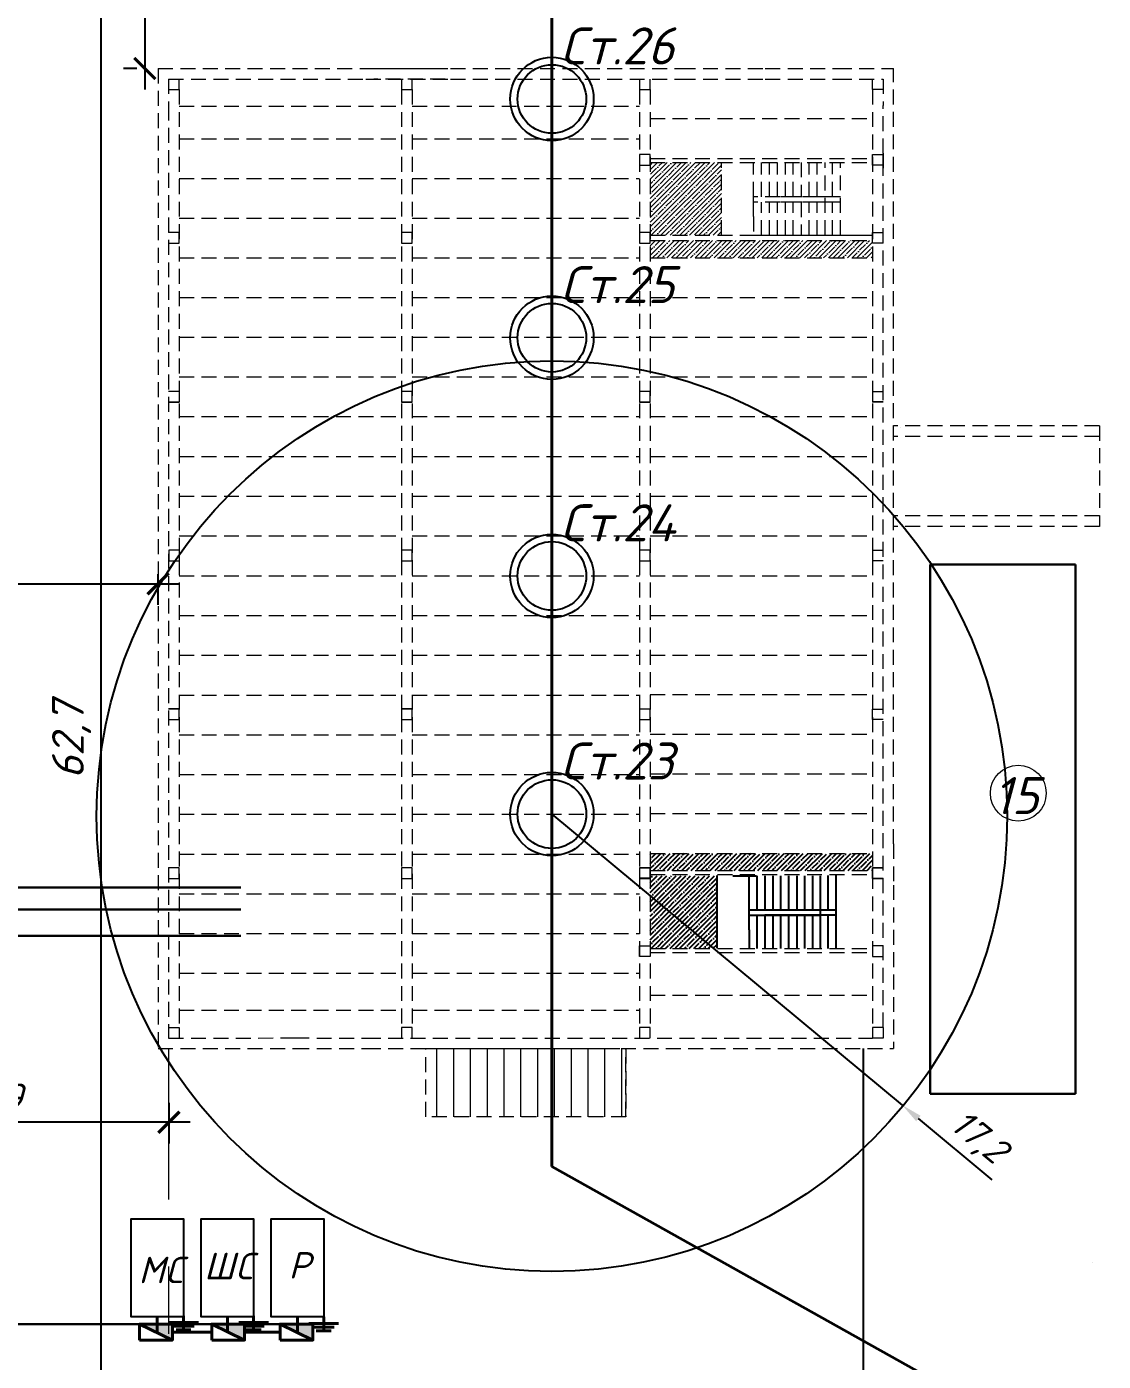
# Model space of a CAD drawing. Header units: millimetres. Extents: x -345369 to 252202, y 74562 to 424723.
# Drawn here: x -170101 to -159929, y 311660 to 324266 of the extents above; entities that cross this region are included whole.
import ezdxf

# ---------------------------------------------------------------- set-up
doc = ezdxf.new("R2010")
doc.units = ezdxf.units.MM
for name, pattern in [('_U_0428_U_0442_U_0440_U_01', [211.666721, 141.111135, -70.555586]), ('CENTER', [50.8, 31.75, -6.35, 6.35, -6.35]), ('DASHDOT', [1, 0.5, -0.25, 0, -0.25]), ('штриховая', [19.05, 12.7, -6.35])]:
    doc.linetypes.add(name, pattern=pattern)
doc.layers.add('DRAWING', color=7, linetype='Continuous')
for name, color, linetype, lineweight in [('S Asys', 1, 'DASHDOT', 13), ('Вода', 160, 'Continuous', 25), ('Канализация', 2, 'Continuous', 25), ('Основной [&]', 7, 'Continuous', 18), ('Электр', 1, 'Continuous', 25)]:
    doc.layers.add(name, color=color, linetype=linetype, lineweight=lineweight)
doc.styles.get("Standard").update_dxf_attribs({"font": 'isocpeur.TTF', "oblique": 15})
doc.styles.add('standart-наклонный', font='isocpeui.ttf', dxfattribs={"height": 3})
doc.styles.add('вано размеры', font='isocpeui.ttf', dxfattribs={"height": 250})
doc.dimstyles.new('ARCH1', dxfattribs={"dimtxt": 300, "dimasz": 200, "dimexe": 0, "dimexo": 0, "dimgap": 100, "dimtad": 1, "dimdec": 0, "dimlfac": 2, "dimzin": 13, "dimdsep": 46, "dimtxsty": 'Standard', "dimblk": 'ARCHTICK', "dimcen": 250, "dimdle": 1, "dimse1": 1, "dimclrt": 256, "dimadec": 0, "dimazin": 0, "dimtfac": 1, "dimtdec": 0, "dimtmove": 1, "dimatfit": 3, "dimldrblk": 'ARCHTICK', "dimfxl": 1, "dimtfill": 1, "dimtzin": 13, "dimarcsym": 0})
doc.dimstyles.new('ss400', dxfattribs={"dimtxt": 250, "dimasz": 200, "dimexe": 200, "dimexo": 200, "dimgap": 62.5, "dimtad": 1, "dimdec": 0, "dimlfac": 4, "dimrnd": 10, "dimdsep": 46, "dimtxsty": 'Standard', "dimblk": 'ARCHTICK', "dimcen": 250, "dimdle": 200, "dimadec": 0, "dimazin": 0, "dimtfac": 1, "dimtdec": 0, "dimtmove": 1, "dimatfit": 3, "dimfxl": 1, "dimarcsym": 0})
pattern_1 = [(45, (-1437169.02, 330539.415), (-44.9012806, 44.9012806), []), (45, (-1437124.12, 330539.415), (-44.9012806, 44.9012806), [79.375, -15.875, 0, -15.875])]
pattern_2 = [(45, (-275991.16, 217283.7), (-224.5064, 224.5064), [])]

# ---------------------------------------------------------------- blocks, each defined once
blk = doc.blocks.new('_ArchTick')
at = {"color": 0, "linetype": 'ByBlock', "const_width": 0.15}
blk.add_lwpolyline([(-0.5, -0.5), (0.5, 0.5)], dxfattribs=at)
blk = doc.blocks.new('*D476')
at = {"color": 0, "lineweight": -2, "transparency": 16777216}
for p, q in [((-169930, 325154), (-169396, 325154)), ((-169396, 309900), (-169396, 325155))]:
    blk.add_line(p, q, dxfattribs=at)
at = {"layer": 'Defpoints', "color": 0, "transparency": 16777216}
for p in [(-169930, 325154), (-169396, 325154), (-169932, 309901)]:
    blk.add_point(p, dxfattribs=at)
at = {"color": 0, "lineweight": -2, "transparency": 16777216, "xscale": 200, "yscale": 200, "zscale": 200}
for p, rotation in [((-169396, 325154), 90), ((-169396, 309901), 270)]:
    blk.add_blockref('_ArchTick', p, dxfattribs=dict(at, rotation=rotation))
at = {"lineweight": 9, "transparency": 16777216, "insert": (-169676, 317528), "char_height": 300, "attachment_point": 5, "rotation": 90, "bg_fill": 3, "box_fill_scale": 1.1, "bg_fill_color": 256, "bg_fill_true_color": 13158600, "bg_fill_transparency": 0}
blk.add_mtext('62,7', dxfattribs=at)
blk = doc.blocks.new('*D486')
at = {"layer": 'Defpoints', "color": 0, "transparency": 16777216}
for p in [(-172220, 314303), (-168757, 314303), (-172220, 313918)]:
    blk.add_point(p, dxfattribs=at)
at = {"layer": 'Основной [&]', "color": 0, "lineweight": -2, "transparency": 16777216}
for p, q in [((-172220, 314103), (-172220, 313718)), ((-168757, 314103), (-168757, 313718)), ((-168557, 313918), (-172420, 313918))]:
    blk.add_line(p, q, dxfattribs=at)
at = {"layer": 'Основной [&]', "color": 0, "lineweight": -2, "transparency": 16777216, "xscale": 200, "yscale": 200, "zscale": 200, "rotation": 180}
blk.add_blockref('_ArchTick', (-172220, 313918), dxfattribs=at)
at = {"layer": 'Основной [&]', "color": 0, "lineweight": -2, "transparency": 16777216, "xscale": 200, "yscale": 200, "zscale": 200}
blk.add_blockref('_ArchTick', (-168757, 313918), dxfattribs=at)
at = {"layer": 'Основной [&]', "color": 0, "lineweight": 9, "transparency": 16777216, "insert": (-170422, 314130), "char_height": 250, "attachment_point": 5}
blk.add_mtext('13,9', dxfattribs=at)
blk = doc.blocks.new('*D552')
at = {"color": 0, "lineweight": -2, "transparency": 16777216}
for p, q in [((-165138, 316829), (-161829, 314081)), ((-160980, 313376), (-161675, 313953))]:
    blk.add_line(p, q, dxfattribs=at)
at = {"color": 0, "transparency": 16777216}
blk.add_solid([(-161654, 313979), (-161697, 313928), (-161829, 314081)], dxfattribs=at)
at = {"layer": 'Defpoints', "color": 0, "transparency": 16777216}
for p in [(-165138, 316829, -17), (-161829, 314081, -17)]:
    blk.add_point(p, dxfattribs=at)
at = {"color": 0, "lineweight": 9, "transparency": 16777216, "insert": (-161115, 313764), "char_height": 250, "attachment_point": 5, "rotation": 320.2977}
blk.add_mtext('17,2', dxfattribs=at)
blk = doc.blocks.new('*D710')
at = {"color": 0, "lineweight": -2, "transparency": 16777216}
for p, q in [((-168985, 325825), (-168985, 323672)), ((-169240, 325625), (-168785, 325625)), ((-169060, 323872), (-169185, 323872))]:
    blk.add_line(p, q, dxfattribs=at)
at = {"layer": 'Defpoints', "color": 0, "transparency": 16777216}
for p in [(-169440, 325625), (-168985, 323872), (-168860, 323872)]:
    blk.add_point(p, dxfattribs=at)
at = {"color": 0, "lineweight": -2, "transparency": 16777216, "xscale": 200, "yscale": 200, "zscale": 200}
for p, rotation in [((-168985, 325625), 90), ((-168985, 323872), 270)]:
    blk.add_blockref('_ArchTick', p, dxfattribs=dict(at, rotation=rotation))
at = {"color": 0, "lineweight": 9, "transparency": 16777216, "insert": (-169172, 324677), "char_height": 250, "attachment_point": 5, "rotation": 90}
blk.add_mtext('7', dxfattribs=at)
blk = doc.blocks.new('*D772')
at = {"color": 0, "lineweight": -2, "transparency": 16777216}
for p, q in [((-172720, 319094), (-172720, 318804)), ((-168860, 319094), (-168860, 318804)), ((-172920, 319004), (-168660, 319004))]:
    blk.add_line(p, q, dxfattribs=at)
at = {"layer": 'Defpoints', "color": 0, "transparency": 16777216}
for p in [(-172720, 319294), (-168860, 319294), (-168860, 319004)]:
    blk.add_point(p, dxfattribs=at)
at = {"color": 0, "lineweight": -2, "transparency": 16777216, "xscale": 200, "yscale": 200, "zscale": 200, "rotation": 180}
blk.add_blockref('_ArchTick', (-172720, 319004), dxfattribs=at)
at = {"color": 0, "lineweight": -2, "transparency": 16777216, "xscale": 200, "yscale": 200, "zscale": 200}
blk.add_blockref('_ArchTick', (-168860, 319004), dxfattribs=at)
at = {"color": 0, "lineweight": 9, "transparency": 16777216, "insert": (-170947, 319216), "char_height": 250, "attachment_point": 5}
blk.add_mtext('14,5', dxfattribs=at)

msp = doc.modelspace()

# ---------------------------------------------------------------- hatches: boundary and pattern name
at = {"linetype": '_U_0428_U_0442_U_0440_U_01', "lineweight": 20}
h = msp.add_hatch(dxfattribs=at)
h.set_pattern_fill('ANSI35', color=256, scale=10)
h.set_pattern_definition(pattern_1)
h.paths.add_polyline_path([(-164209.529616, 322984.241609), (-164209.529616, 322296.146302), (-163535.924168, 322296.146302), (-163535.924168, 322984.050646)])
h = msp.add_hatch(dxfattribs=at)
h.set_pattern_fill('ANSI35', color=256, scale=10, style=0)
h.set_pattern_definition(pattern_1)
h.paths.add_polyline_path([(-162109.529616, 322082.836944), (-162109.529616, 322221.146302), (-162109.636121, 322221.146302), (-162109.636121, 322246.146302), (-164209.529616, 322246.146302), (-164209.529616, 322082.836944)])
at = {"lineweight": 25}
h = msp.add_hatch(dxfattribs=at)
h.set_pattern_fill('ANSI35', color=256, scale=10, style=0)
h.set_pattern_definition(pattern_1)
h.paths.add_polyline_path([(-164209.529616, 316458.241618), (-164209.529616, 316297.336916), (-162109.636121, 316297.336916), (-162109.636121, 316322.336916), (-162109.634151, 316458.241618)])
h = msp.add_hatch(dxfattribs=at)
h.set_pattern_fill('ANSI35', color=256, scale=10)
h.set_pattern_definition(pattern_1)
h.paths.add_polyline_path([(-163575.771553, 316246.146302), (-164209.529616, 316246.146302), (-164209.529616, 315559.241609), (-163575.771553, 315559.421275)])
at = {"linetype": '_U_0428_U_0442_U_0440_U_01', "lineweight": 20}
h = msp.add_hatch(dxfattribs=at)
h.set_pattern_fill('ANSI31', color=0, scale=50, angle=45)
h.set_pattern_definition([(90, (-1191114.52, 431861.94), (-158.75, 1e-14), [])])
h.paths.add_polyline_path([(-166330.487802, 314613.827158), (-166330.487802, 313969.038211), (-164438.536113, 313969.038211), (-164438.536113, 314613.827158)])
at = {"lineweight": 40}
for points in [[(-168723.803946, 312011.387704), (-168723.803946, 311860.572738), (-169033.237953, 312011.387704)], [(-168042.676596, 312011.387704), (-168042.676596, 311860.572738), (-168352.110604, 312011.387704)], [(-167397.018367, 312011.387704), (-167397.018367, 311860.572738), (-167706.452375, 312011.387704)]]:
    msp.add_hatch(color=1, dxfattribs=at).paths.add_polyline_path(points)

# ---------------------------------------------------------------- linework, layer by layer
for p in [(-165138.679105, 325764.667134), (-156739.686844, 308802.200869, -520.992287)]:
    msp.add_line(p, (-165138.451546, 313500.228526), dxfattribs=at)
at = {"linetype": '_U_0428_U_0442_U_0440_U_01', "lineweight": 20}
for p, q in [((-168859.529616, 323871.741609), (-166897.029616, 323871.741609)), ((-168859.529616, 323871.741609), (-168859.529616, 314613.827158)), ((-166897.029616, 323871.741609), (-166097.029616, 323871.741609)), ((-166822.029616, 323871.741609), (-166147.029616, 323871.741609)), ((-166097.029616, 323871.741609), (-163922.029616, 323871.741609)), ((-163922.029616, 323871.741609), (-163122.029616, 323871.741609)), ((-163122.029616, 323871.741609), (-162447.029616, 323871.741609)), ((-162447.029616, 323871.741609), (-161909.529616, 323871.741609)), ((-161909.529616, 316546.741609), (-161909.529616, 323871.741609)), ((-168759.529616, 323771.741609), (-166897.029616, 323771.741609)), ((-168759.529616, 323771.741609), (-168759.529616, 323521.741609)), ((-168659.529616, 323671.741609), (-168659.529616, 323771.741609)), ((-166897.029616, 323771.741609), (-166097.029616, 323771.741609)), ((-166147.029616, 323771.741609), (-166822.029616, 323771.741609)), ((-166559.529616, 323771.741609), (-166559.529616, 323671.741609)), ((-166459.529616, 323671.741609), (-166459.529616, 323771.741609)), ((-166097.029616, 323771.741609), (-163922.029616, 323771.741609)), ((-164309.529616, 323771.741609), (-164309.529616, 323671.741609)), ((-164209.529616, 323671.741609), (-164209.529616, 323771.741609)), ((-163922.029616, 323771.741609), (-163122.029616, 323771.741609)), ((-163122.029616, 323771.741609), (-162447.029616, 323771.741609)), ((-162447.029616, 323771.741609), (-162009.529616, 323771.741609)), ((-162109.529616, 323671.741609), (-162109.529616, 323771.741609)), ((-162009.529616, 323771.741609), (-162009.529616, 323521.741609)), ((-168759.529616, 323671.741609), (-168659.529616, 323671.741609)), ((-168659.529616, 323671.741609), (-168659.529616, 314813.231851)), ((-166559.529616, 323671.741609), (-166459.529616, 323671.741609)), ((-166559.529616, 323671.741609), (-166559.529616, 314813.231851)), ((-166459.529616, 323671.741609), (-166459.529616, 314813.231851)), ((-164309.529616, 323671.741609), (-164209.529616, 323671.741609)), ((-164309.529616, 323671.741609), (-164309.511957, 314813.231851)), ((-164209.529616, 323671.741609), (-164209.529616, 314813.231851)), ((-162009.529616, 323671.741609), (-162109.529616, 323671.741609)), ((-162109.529616, 323671.741609), (-162109.529616, 314813.231851)), ((-168759.529616, 323521.741609), (-168759.511957, 314713.827158)), ((-168659.529616, 323514.667139), (-166559.636121, 323514.667139)), ((-166459.529616, 323514.667139), (-164309.529303, 323514.667139)), ((-162009.529616, 314813.231851), (-162009.529616, 323521.741609)), ((-164209.529616, 323399.146608), (-162109.529616, 323399.146608)), ((-168659.423111, 323208.241618), (-166559.529616, 323208.241618)), ((-166459.423111, 323208.241618), (-164309.528692, 323208.241618)), ((-164209.529616, 323059.241609), (-164309.529616, 323059.241609)), ((-164309.529616, 323058.646302), (-164309.529616, 322958.646302)), ((-164209.529616, 322959.241609), (-164209.529616, 323059.241609)), ((-164209.529616, 323021.331339), (-162109.636121, 323020.736032)), ((-164209.529616, 322984.241609), (-162109.636121, 322984.241609)), ((-162109.636121, 323059.241609), (-162009.529616, 323059.241609)), ((-162109.636121, 322959.241609), (-162109.636121, 323059.241609)), ((-162009.529616, 323071.741609), (-162009.529616, 322921.741609)), ((-164309.529616, 322959.241609), (-164209.529616, 322959.241609)), ((-164309.529616, 322958.646302), (-164209.529616, 322958.646302)), ((-162009.529616, 322959.241609), (-162109.636121, 322959.241609)), ((-168659.423111, 322833.241618), (-166559.529616, 322833.241618)), ((-166459.423111, 322833.241618), (-164309.527945, 322833.241618)), ((-168659.423111, 322458.241618), (-166559.529616, 322458.241618)), ((-166459.423111, 322458.241618), (-164309.527197, 322458.241618)), ((-168659.423111, 322321.741609), (-168759.529616, 322321.741609)), ((-168759.529616, 322221.741609), (-168659.423111, 322221.741609)), ((-168659.423111, 322221.741609), (-168659.423111, 322321.741609)), ((-166459.529616, 322321.146302), (-166559.529616, 322321.146302)), ((-166559.529616, 322321.146302), (-166559.529616, 322221.146302)), ((-166559.529616, 322221.146302), (-166459.529616, 322221.146302)), ((-166459.529616, 322221.146302), (-166459.529616, 322321.146302)), ((-164209.529616, 322321.741609), (-164309.529616, 322321.741609)), ((-164309.529616, 322321.146302), (-164309.529616, 322221.146302)), ((-164309.529616, 322221.741609), (-164209.529616, 322221.741609)), ((-164209.529616, 322221.741609), (-164209.529616, 322321.741609)), ((-164209.529616, 322296.146302), (-162109.636121, 322296.146302)), ((-164209.529616, 322246.146302), (-162109.636121, 322246.146302)), ((-163234.543884, 322296.741609), (-162109.636121, 322296.741609)), ((-162109.636121, 322321.741609), (-162009.529616, 322321.741609)), ((-162109.636121, 322221.741609), (-162109.636121, 322321.741609)), ((-162009.529616, 322221.741609), (-162109.636121, 322221.741609)), ((-168659.423111, 322083.241618), (-166559.529616, 322083.241618)), ((-166459.423111, 322083.241618), (-164309.52645, 322083.241618)), ((-164209.529616, 322082.836944), (-162109.529616, 322082.836944)), ((-168659.423111, 321708.241618), (-166559.529616, 321708.241618)), ((-166459.423111, 321708.241618), (-164309.525702, 321708.241618)), ((-164209.529616, 321707.836944), (-162109.529616, 321707.836944)), ((-168659.423111, 321333.241618), (-166559.529616, 321333.241618)), ((-166459.423111, 321333.241618), (-164309.524954, 321333.241618)), ((-164209.529616, 321332.836944), (-162109.529616, 321332.836944)), ((-168659.423111, 320957.836944), (-166559.529616, 320957.836944)), ((-166459.423111, 320957.836944), (-164309.524206, 320957.836944)), ((-164209.529616, 320957.836944), (-162109.529616, 320957.836944)), ((-168659.423111, 320821.741609), (-168759.529616, 320821.741609)), ((-168659.423111, 320821.741609), (-168659.423111, 320721.741609)), ((-166459.529616, 320821.741609), (-166559.529616, 320821.741609)), ((-166559.529616, 320821.741609), (-166559.529616, 320721.741609)), ((-166459.529616, 320721.741609), (-166459.529616, 320821.741609)), ((-164209.529616, 320821.741609), (-164309.529616, 320821.741609)), ((-164309.529616, 320821.741609), (-164309.529616, 320721.741609)), ((-164209.529616, 320721.741609), (-164209.529616, 320821.741609)), ((-162109.636121, 320821.741609), (-162009.529616, 320821.741609)), ((-162109.636121, 320821.741609), (-162109.636121, 320721.741609)), ((-168759.529616, 320721.741609), (-168659.423111, 320721.741609)), ((-166559.529616, 320721.741609), (-166459.529616, 320721.741609)), ((-164309.529616, 320721.741609), (-164209.529616, 320721.741609)), ((-162009.529616, 320721.741609), (-162109.636121, 320721.741609)), ((-168659.423111, 320582.836944), (-166559.529616, 320582.836944)), ((-166459.423111, 320582.836944), (-164309.523459, 320582.836944)), ((-164209.529616, 320582.836944), (-162109.529616, 320582.836944)), ((-159965.580255, 320496.741609), (-161909.529616, 320496.741609)), ((-159965.580255, 320496.741609), (-159965.580255, 319546.741609)), ((-159965.580255, 320396.741609), (-161909.529616, 320396.741609)), ((-168659.423111, 320207.836944), (-166559.529616, 320207.836944)), ((-166459.423111, 320207.836944), (-164309.522711, 320207.836944)), ((-164209.529616, 320207.836944), (-162109.529616, 320207.836944)), ((-168659.423111, 319832.836944), (-166559.529616, 319832.836944)), ((-166459.423111, 319832.836944), (-164309.521964, 319832.836944)), ((-164209.529616, 319832.836944), (-162109.529616, 319832.836944)), ((-159965.580255, 319646.741609), (-161909.529616, 319646.741609)), ((-168659.423111, 319455.836954), (-166559.529616, 319455.836954)), ((-166459.423111, 319455.836954), (-164309.521212, 319455.836954)), ((-164209.529616, 319455.836954), (-162109.529616, 319455.836954)), ((-159965.580255, 319546.741609), (-161909.529616, 319546.741609)), ((-168658.200539, 319321.054239), (-168758.200539, 319321.054239)), ((-168758.200539, 319321.054239), (-168758.200539, 319221.054239)), ((-168658.200539, 319221.054239), (-168658.200539, 319321.054239)), ((-166459.529616, 319321.741609), (-166559.529616, 319321.741609)), ((-166559.529616, 319321.741609), (-166559.529616, 319221.741609)), ((-166459.529616, 319221.741609), (-166459.529616, 319321.741609)), ((-164309.529616, 319321.146302), (-164309.529616, 319221.146302)), ((-164209.529616, 319321.146302), (-164309.529616, 319321.146302)), ((-164209.529616, 319221.146302), (-164209.529616, 319321.146302)), ((-162109.636121, 319321.146302), (-162109.636121, 319221.146302)), ((-162109.636121, 319321.146302), (-162009.529616, 319321.146302)), ((-168758.200539, 319221.054239), (-168658.200539, 319221.054239)), ((-166559.529616, 319221.741609), (-166459.529616, 319221.741609)), ((-164309.529616, 319221.146302), (-164209.529616, 319221.146302)), ((-162009.529616, 319221.146302), (-162109.636121, 319221.146302)), ((-168659.423111, 319080.836954), (-166559.529616, 319080.836954)), ((-166459.423111, 319080.836954), (-164309.520465, 319080.836954)), ((-164209.529616, 319080.836954), (-162109.529616, 319080.836954)), ((-168659.423111, 318705.836954), (-166559.529616, 318705.836954)), ((-166459.423111, 318705.836954), (-164309.519717, 318705.836954)), ((-164209.529616, 318705.836954), (-162109.529616, 318705.836954)), ((-168659.423111, 318330.836954), (-166559.529616, 318330.836954)), ((-166459.423111, 318330.836954), (-164309.518969, 318330.836954)), ((-164209.529616, 318330.836954), (-162109.529616, 318330.836954)), ((-168658.919395, 317953.693907), (-166559.0259, 317953.693907)), ((-166458.919395, 317953.693907), (-164309.518218, 317953.693907)), ((-164209.529616, 317958.241618), (-162109.529616, 317958.241618)), ((-168659.423111, 317821.741609), (-168759.529616, 317821.741609)), ((-168659.423111, 317721.741609), (-168659.423111, 317821.741609)), ((-166459.529616, 317821.741609), (-166559.529616, 317821.741609)), ((-166559.529616, 317821.741609), (-166559.529616, 317721.741609)), ((-166459.529616, 317721.741609), (-166459.529616, 317821.741609)), ((-164309.529616, 317821.146302), (-164309.529616, 317721.146302)), ((-164209.529616, 317821.146302), (-164309.529616, 317821.146302)), ((-164209.529616, 317721.146302), (-164209.529616, 317821.146302)), ((-162109.636121, 317721.146302), (-162109.636121, 317821.146302)), ((-162109.636121, 317821.146302), (-162009.529616, 317821.146302)), ((-168759.529616, 317721.741609), (-168659.423111, 317721.741609)), ((-166559.529616, 317721.741609), (-166459.529616, 317721.741609)), ((-164309.529616, 317721.146302), (-164209.529616, 317721.146302)), ((-162009.529616, 317721.146302), (-162109.636121, 317721.146302)), ((-168658.919395, 317578.693907), (-166559.0259, 317578.693907)), ((-166458.919395, 317578.693907), (-164309.51747, 317578.693907)), ((-164209.529616, 317583.241618), (-162109.529616, 317583.241618)), ((-168659.423111, 317203.693907), (-166559.529616, 317203.693907)), ((-166459.423111, 317203.693907), (-164309.516723, 317203.693907)), ((-164209.529616, 317208.241618), (-162109.529616, 317208.241618)), ((-168659.423111, 316828.693907), (-166559.529616, 316828.693907)), ((-166459.423111, 316828.693907), (-164309.515975, 316828.693907)), ((-164209.529616, 316833.241618), (-162109.529616, 316833.241618)), ((-161909.529616, 316546.741609), (-161909.529616, 316159.241609)), ((-168659.423111, 316451.743205), (-166559.529616, 316451.743205)), ((-166459.423111, 316451.743205), (-164309.515224, 316451.743205)), ((-164209.529616, 316458.241618), (-162109.529616, 316458.241618)), ((-168659.423111, 316321.146302), (-168759.529616, 316321.146302)), ((-168659.423111, 316221.146302), (-168659.423111, 316321.146302)), ((-166459.529616, 316321.146302), (-166559.529616, 316321.146302)), ((-166559.529616, 316321.146302), (-166559.529616, 316221.146302)), ((-166459.529616, 316221.146302), (-166459.529616, 316321.146302)), ((-164309.529616, 316321.741609), (-164209.529616, 316321.741609)), ((-164309.529616, 316321.146302), (-164309.529616, 316221.146302)), ((-164209.529616, 316321.146302), (-164309.529616, 316321.146302)), ((-164209.529616, 316321.741609), (-164209.529616, 316221.741609)), ((-164209.529616, 316221.146302), (-164209.529616, 316321.146302)), ((-164209.529616, 316297.336916), (-162109.636121, 316297.336916)), ((-162109.636121, 316321.741609), (-162009.529616, 316321.741609)), ((-162109.636121, 316221.741609), (-162109.636121, 316321.741609)), ((-162109.636121, 316321.741609), (-162109.636121, 316221.741609)), ((-162009.529616, 316321.741609), (-162109.636121, 316321.741609)), ((-168759.529616, 316221.146302), (-168659.423111, 316221.146302)), ((-166559.529616, 316221.146302), (-166459.529616, 316221.146302)), ((-164209.529616, 316221.741609), (-164309.529616, 316221.741609)), ((-164309.529616, 316221.146302), (-164209.529616, 316221.146302)), ((-164209.529616, 316259.426646), (-162109.636121, 316260.021954)), ((-162009.529616, 316221.741609), (-162109.636121, 316221.741609)), ((-162109.636121, 316221.741609), (-162009.529616, 316221.741609)), ((-161909.529616, 316159.241609), (-161909.511957, 314613.827158)), ((-168659.423111, 316076.743205), (-166559.529616, 316076.743205)), ((-166459.423111, 316076.743205), (-164309.514476, 316076.743205)), ((-168659.423111, 315701.743205), (-166559.529616, 315701.743205)), ((-166459.423111, 315701.743205), (-164309.513729, 315701.743205)), ((-164309.529616, 315484.836916), (-164309.529616, 315584.836916)), ((-164309.529616, 315584.836916), (-164209.529616, 315584.836916)), ((-164309.529616, 315584.241609), (-164209.529616, 315584.241609)), ((-164209.529616, 315584.241609), (-164209.529616, 315484.241609)), ((-164209.529616, 315559.241609), (-162109.636121, 315559.241609)), ((-162109.636121, 315584.241609), (-162109.636121, 315484.241609)), ((-162009.529616, 315584.241609), (-162109.636121, 315584.241609)), ((-164209.529616, 315484.241609), (-164309.529616, 315484.241609)), ((-164209.529616, 315521.331339), (-162109.636121, 315521.926646)), ((-162109.636121, 315484.241609), (-162009.529616, 315484.241609)), ((-168659.423111, 315326.743205), (-166559.529616, 315326.743205)), ((-166459.423111, 315326.743205), (-164309.512981, 315326.743205)), ((-164209.529616, 315118.811811), (-162109.529616, 315118.811811)), ((-168659.529616, 314976.741824), (-166559.636121, 314976.741824)), ((-166459.529616, 314976.741824), (-164309.512283, 314976.741824)), ((-168759.511957, 314813.231851), (-168659.511957, 314813.231851)), ((-168659.511957, 314813.231851), (-168659.511957, 314713.777027)), ((-166459.511957, 314813.231851), (-166559.511957, 314813.231851)), ((-166559.511957, 314813.231851), (-166559.511957, 314713.231851)), ((-166459.511957, 314713.231851), (-166459.511957, 314813.231851)), ((-164209.511957, 314813.231851), (-164309.511957, 314813.231851)), ((-164309.511957, 314813.231851), (-164309.511957, 314713.231851)), ((-164209.511957, 314713.231851), (-164209.511957, 314813.231851)), ((-162009.511957, 314813.231851), (-162109.511957, 314813.231851)), ((-162109.511957, 314813.231851), (-162109.511957, 314713.231851)), ((-162009.511957, 314813.231851), (-162009.511957, 314714.073567)), ((-168759.511957, 314713.827158), (-167572.012248, 314714.218779)), ((-167572.012248, 314714.218779), (-166897.011957, 314713.827158)), ((-166897.011957, 314713.827158), (-162109.511957, 314713.231851)), ((-162009.511957, 314714.073567), (-162109.511957, 314714.073567)), ((-168859.511957, 314613.827158), (-167572.011957, 314613.827158)), ((-167572.011957, 314613.827158), (-166897.011957, 314613.827158)), ((-166897.011957, 314613.827158), (-164697.011957, 314613.827158)), ((-166330.487802, 314613.827158), (-164438.536113, 314613.827158)), ((-166330.487802, 313969.038211), (-166330.487802, 314613.827158)), ((-164697.011957, 314613.827158), (-161909.511957, 314613.827158)), ((-164438.536113, 313969.038211), (-164438.536113, 314613.827158)), ((-164438.536113, 313969.038211), (-166330.487802, 313969.038211))]:
    msp.add_line(p, q, dxfattribs=at)
at = {"lineweight": 30}
for p, q in [((-160190.834225, 319187.641268), (-161565.834225, 319187.641268)), ((-161565.834225, 319187.641268), (-161565.834225, 314187.641268)), ((-160190.834225, 314187.641268), (-160190.834225, 319187.641268)), ((-161565.834225, 314187.641268), (-160190.834225, 314187.641268))]:
    msp.add_line(p, q, dxfattribs=at)
at = {"lineweight": 25}
msp.add_line((-162195.711957, 308273.232224), (-162195.711957, 314613.827158), dxfattribs=at)
at = {"color": 7, "lineweight": 25, "ltscale": 0.5}
msp.add_line((-167956.734883, 313005.249486), (-167956.734883, 312359.808569), dxfattribs=at)
msp.add_line((-160034.88312, 312593.969), (-160034.88312, 312593.969))
at = {"color": 1, "lineweight": 40}
for p, q in [((-168723.803946, 311860.572738), (-169033.237953, 312011.387704)), ((-168869.147758, 312079.982407), (-168869.147758, 311935.980221)), ((-168618.813624, 312026.584717), (-168758.813624, 312026.584717)), ((-168618.813624, 312088.371753), (-168618.813624, 311956.584717)), ((-168618.813624, 311956.584717), (-168618.813624, 312026.584717)), ((-168478.813624, 312026.584717), (-168618.813624, 312026.584717)), ((-168618.813624, 312026.584717), (-168618.813624, 311992.832929)), ((-168042.676596, 311860.572738), (-168352.110604, 312011.387704)), ((-168204.44092, 311935.980221), (-168204.44092, 312079.982407)), ((-167956.734883, 312026.584717), (-168096.734883, 312026.584717)), ((-167956.734883, 312088.371753), (-167956.734883, 311956.584717)), ((-167956.734883, 311956.584717), (-167956.734883, 312026.584717)), ((-167816.734883, 312026.584717), (-167956.734883, 312026.584717)), ((-167956.734883, 312026.584717), (-167956.734883, 311992.832929)), ((-167397.018367, 311860.572738), (-167706.452375, 312011.387704)), ((-167542.36218, 311935.980221), (-167542.36218, 312079.982407)), ((-167294.656143, 312018.195371), (-167434.656143, 312018.195371)), ((-167294.656143, 312079.982407), (-167294.656143, 311948.195371)), ((-167294.656143, 311948.195371), (-167294.656143, 312018.195371)), ((-167154.656143, 312018.195371), (-167294.656143, 312018.195371)), ((-167294.656143, 312018.195371), (-167294.656143, 311984.443583)), ((-168723.803946, 311935.980221), (-168352.110604, 311935.980221)), ((-168718.600656, 311992.832929), (-168618.813624, 311992.832929)), ((-168548.813624, 311956.584717), (-168688.813624, 311956.584717)), ((-168688.813624, 311956.584717), (-168618.813624, 311956.584717)), ((-168618.813624, 311992.832929), (-168519.026592, 311992.832929)), ((-168618.813624, 311956.584717), (-168548.813624, 311956.584717)), ((-168056.521916, 311992.832929), (-167956.734883, 311992.832929)), ((-168042.676596, 311935.980221), (-167706.452375, 311935.980221)), ((-167886.734883, 311956.584717), (-168026.734883, 311956.584717)), ((-168026.734883, 311956.584717), (-167956.734883, 311956.584717)), ((-167956.734883, 311992.832929), (-167856.947851, 311992.832929)), ((-167956.734883, 311956.584717), (-167886.734883, 311956.584717)), ((-167394.443175, 311984.443583), (-167294.656143, 311984.443583)), ((-167224.656143, 311948.195371), (-167364.656143, 311948.195371)), ((-167364.656143, 311948.195371), (-167294.656143, 311948.195371)), ((-167294.656143, 311984.443583), (-167194.86911, 311984.443583)), ((-167294.656143, 311948.195371), (-167224.656143, 311948.195371))]:
    msp.add_line(p, q, dxfattribs=at)
at = {"color": 0, "linetype": '_U_0428_U_0442_U_0440_U_01', "lineweight": 20}
msp.add_lwpolyline([(-166330.487802, 314613.827158), (-164438.536113, 314613.827158), (-164438.536113, 313969.038211), (-166330.487802, 313969.038211)], close=True, dxfattribs=at)
at = {"color": 0, "lineweight": -2}
for points in [[(-168618.813624, 312079.982407), (-169114.225698, 312079.982407), (-169114.225698, 313005.249486), (-168618.813624, 313005.249486)], [(-167956.734883, 312079.982407), (-168452.146958, 312079.982407), (-168452.146958, 313005.249486), (-167956.734883, 313005.249486)], [(-167294.656143, 312079.982407), (-167790.068217, 312079.982407), (-167790.068217, 313005.249486), (-167294.656143, 313005.249486)]]:
    msp.add_lwpolyline(points, close=True, dxfattribs=at)
at = {"color": 1, "lineweight": 40}
for points in [[(-169033.237953, 311860.572738), (-168723.803946, 311860.572738), (-168723.803946, 312011.387704), (-169033.237953, 312011.387704)], [(-168352.110604, 311860.572738), (-168042.676596, 311860.572738), (-168042.676596, 312011.387704), (-168352.110604, 312011.387704)], [(-167706.452375, 311860.572738), (-167397.018367, 311860.572738), (-167397.018367, 312011.387704), (-167706.452375, 312011.387704)]]:
    msp.add_lwpolyline(points, close=True, dxfattribs=at)
at = {"color": 7}
for centre, radius in [((-165138.679105, 323583.241612), 393.842894), ((-165138.679105, 323583.241612), 324.153596), ((-165138.679105, 321328.693895, -153.31486), 393.842894), ((-165138.679105, 321328.693895, -153.31486), 324.153596), ((-165138.565326, 319078.693901, -153.31486), 393.842894), ((-165138.565326, 319078.693901, -153.31486), 324.153596), ((-165138.451546, 316828.693907, -153.31486), 393.842894), ((-165138.451546, 316828.693907, -153.31486), 324.153596)]:
    msp.add_circle(centre, radius, dxfattribs=at)
at = {"lineweight": 9}
msp.add_circle((-160732.155353, 317026.523755, -520.992286), 264, dxfattribs=at)
at = {"layer": 'DRAWING', "linetype": '_U_0428_U_0442_U_0440_U_01', "lineweight": 20}
for p, q in [((-164209.529616, 322958.646302), (-164209.529616, 323058.646302)), ((-164209.529616, 322984.241609), (-162109.636121, 322983.646302)), ((-163535.924168, 322298.251859), (-163535.924168, 322985.751859)), ((-163233.016405, 322659.561244), (-163233.016405, 322984.561244)), ((-163158.016405, 322659.561244), (-163158.016405, 322984.561244)), ((-163083.016405, 322659.561244), (-163083.016405, 322984.561244)), ((-163008.016405, 322659.561244), (-163008.016405, 322984.561244)), ((-162933.016405, 322659.561244), (-162933.016405, 322984.561244)), ((-162858.016405, 322659.561244), (-162858.016405, 322984.561244)), ((-162783.016405, 322984.561244), (-162783.016405, 322659.561244)), ((-162708.016405, 322659.561244), (-162708.016405, 322984.561244)), ((-162633.016405, 322659.561244), (-162633.016405, 322984.561244)), ((-162558.016405, 322297.061244), (-162558.016405, 322984.561244)), ((-162486.016405, 322660.156551), (-162486.016405, 322985.156551)), ((-162411.016405, 322297.656551), (-162411.016405, 322985.156551)), ((-162109.636121, 322958.646302), (-162109.636121, 323058.646302)), ((-162009.529616, 322921.146302), (-162009.529616, 323071.146302)), ((-162009.529616, 322958.646302), (-162109.636121, 322958.646302)), ((-162558.016405, 322659.561244), (-163233.016405, 322659.561244)), ((-163233.016405, 322609.561244), (-163233.016405, 322659.561244)), ((-162558.016405, 322609.561244), (-163233.016405, 322609.561244)), ((-163233.016405, 322472.94796), (-163233.016405, 322609.561244)), ((-163158.016405, 322297.061244), (-163158.016405, 322609.561244)), ((-162411.016405, 322660.156551), (-163086.016405, 322660.156551)), ((-162411.016405, 322610.156551), (-163086.016405, 322610.156551)), ((-163083.016405, 322297.061244), (-163083.016405, 322609.561244)), ((-163008.016405, 322297.061244), (-163008.016405, 322609.561244)), ((-162933.016405, 322297.061244), (-162933.016405, 322609.561244)), ((-162858.016405, 322297.061244), (-162858.016405, 322609.561244)), ((-162783.016405, 322609.561244), (-162783.016405, 322297.061244)), ((-162708.016405, 322297.061244), (-162708.016405, 322609.561244)), ((-162633.016405, 322297.061244), (-162633.016405, 322609.561244)), ((-162486.016405, 322297.656551), (-162486.016405, 322610.156551)), ((-163233.016405, 322472.94796), (-163233.016405, 322297.061244)), ((-168659.423111, 322321.146302), (-168759.529616, 322321.146302)), ((-168759.529616, 322221.146302), (-168659.423111, 322221.146302)), ((-168659.423111, 322221.146302), (-168659.423111, 322321.146302)), ((-164209.529616, 322321.146302), (-164309.529616, 322321.146302)), ((-164309.529616, 322221.146302), (-164209.529616, 322221.146302)), ((-164209.529616, 322221.146302), (-164209.529616, 322321.146302)), ((-162109.636121, 322221.146302), (-162109.636121, 322321.146302)), ((-162109.636121, 322321.146302), (-162009.529616, 322321.146302)), ((-162009.529616, 322221.146302), (-162109.636121, 322221.146302)), ((-168659.423111, 320821.146302), (-168759.529616, 320821.146302)), ((-168659.423111, 320821.146302), (-168659.423111, 320721.146302)), ((-166459.529616, 320821.146302), (-166559.529616, 320821.146302)), ((-166559.529616, 320821.146302), (-166559.529616, 320721.146302)), ((-166459.529616, 320721.146302), (-166459.529616, 320821.146302)), ((-164309.529616, 320821.146302), (-164309.529616, 320721.146302)), ((-164209.529616, 320821.146302), (-164309.529616, 320821.146302)), ((-164209.529616, 320721.146302), (-164209.529616, 320821.146302)), ((-162109.636121, 320821.146302), (-162109.636121, 320721.146302)), ((-162109.636121, 320821.146302), (-162009.529616, 320821.146302)), ((-168759.529616, 320721.146302), (-168659.423111, 320721.146302)), ((-166559.529616, 320721.146302), (-166459.529616, 320721.146302)), ((-164309.529616, 320721.146302), (-164209.529616, 320721.146302)), ((-162009.529616, 320721.146302), (-162109.636121, 320721.146302)), ((-161842.529983, 320481.693549), (-161842.529983, 320481.693549)), ((-162009.529616, 320396.741609), (-162009.529616, 320396.741609)), ((-168658.200539, 319320.458932), (-168758.200539, 319320.458932)), ((-168758.200539, 319320.458932), (-168758.200539, 319220.458932)), ((-168658.200539, 319220.458932), (-168658.200539, 319320.458932)), ((-166459.529616, 319321.146302), (-166559.529616, 319321.146302)), ((-166559.529616, 319321.146302), (-166559.529616, 319221.146302)), ((-166459.529616, 319221.146302), (-166459.529616, 319321.146302)), ((-168758.200539, 319220.458932), (-168658.200539, 319220.458932)), ((-166559.529616, 319221.146302), (-166459.529616, 319221.146302)), ((-168659.423111, 317821.146302), (-168759.529616, 317821.146302)), ((-168659.423111, 317721.146302), (-168659.423111, 317821.146302)), ((-166459.529616, 317821.146302), (-166559.529616, 317821.146302)), ((-166559.529616, 317821.146302), (-166559.529616, 317721.146302)), ((-166459.529616, 317721.146302), (-166459.529616, 317821.146302)), ((-168759.529616, 317721.146302), (-168659.423111, 317721.146302)), ((-166559.529616, 317721.146302), (-166459.529616, 317721.146302)), ((-164309.529616, 316322.336916), (-164209.529616, 316322.336916)), ((-164209.529616, 316322.336916), (-164209.529616, 316222.336916)), ((-162009.529616, 316322.336916), (-162109.636121, 316322.336916)), ((-162109.636121, 316322.336916), (-162109.636121, 316222.336916)), ((-162109.636121, 316221.146302), (-162109.636121, 316321.146302)), ((-162109.636121, 316321.146302), (-162009.529616, 316321.146302)), ((-164209.529616, 316222.336916), (-164309.529616, 316222.336916)), ((-162109.636121, 316222.336916), (-162009.529616, 316222.336916)), ((-162009.529616, 316221.146302), (-162109.636121, 316221.146302)), ((-164209.529616, 315584.836916), (-164209.529616, 315484.836916)), ((-164209.529616, 315559.241609), (-162109.636121, 315559.836916)), ((-162109.636121, 315584.836916), (-162109.636121, 315484.836916)), ((-162009.529616, 315584.836916), (-162109.636121, 315584.836916)), ((-168759.511957, 314713.827158), (-167572.012248, 314714.218779))]:
    msp.add_line(p, q, dxfattribs=at)
at = {"layer": 'DRAWING'}
for p, q in [((-163575.771553, 315561.347166), (-163575.771553, 316248.847166)), ((-163429.891269, 316246.741609), (-163204.891269, 316246.741609)), ((-163274.391269, 315922.336916), (-163274.391269, 316247.336916)), ((-163199.391269, 315922.336916), (-163199.391269, 316247.336916)), ((-163124.391269, 315922.336916), (-163124.391269, 316247.336916)), ((-163049.391269, 315922.336916), (-163049.391269, 316247.336916)), ((-162974.391269, 315922.336916), (-162974.391269, 316247.336916)), ((-162899.391269, 315922.336916), (-162899.391269, 316247.336916)), ((-162824.391269, 316247.336916), (-162824.391269, 315922.336916)), ((-162749.391269, 315922.336916), (-162749.391269, 316247.336916)), ((-162674.391269, 315922.336916), (-162674.391269, 316247.336916)), ((-162599.391269, 315559.836916), (-162599.391269, 316247.336916)), ((-162527.391269, 315922.932223), (-162527.391269, 316247.932223)), ((-162452.391269, 315560.432223), (-162452.391269, 316247.932223)), ((-162599.391269, 315922.336916), (-163274.391269, 315922.336916)), ((-163274.391269, 315872.336916), (-163274.391269, 315922.336916)), ((-162452.391269, 315922.932223), (-163127.391269, 315922.932223)), ((-162599.391269, 315872.336916), (-163274.391269, 315872.336916)), ((-163274.391269, 315735.723632), (-163274.391269, 315872.336916)), ((-163199.391269, 315559.836916), (-163199.391269, 315872.336916)), ((-162452.391269, 315872.932223), (-163127.391269, 315872.932223)), ((-163124.391269, 315559.836916), (-163124.391269, 315872.336916)), ((-163049.391269, 315559.836916), (-163049.391269, 315872.336916)), ((-162974.391269, 315559.836916), (-162974.391269, 315872.336916)), ((-162899.391269, 315559.836916), (-162899.391269, 315872.336916)), ((-162824.391269, 315872.336916), (-162824.391269, 315559.836916)), ((-162749.391269, 315559.836916), (-162749.391269, 315872.336916)), ((-162674.391269, 315559.836916), (-162674.391269, 315872.336916)), ((-162527.391269, 315560.432223), (-162527.391269, 315872.932223)), ((-163274.391269, 315735.723632), (-163274.391269, 315559.836916))]:
    msp.add_line(p, q, dxfattribs=at)
at = {"layer": 'S Asys', "color": 0, "linetype": 'CENTER', "lineweight": 9, "ltscale": 100, "extrusion": (1, 3.44505e-16, 1.83691e-16)}
msp.add_line((-168759.511957, 308109.503273), (-168756.453155, 314613.827158), dxfattribs=at)

# ---------------------------------------------------------------- texts
at = {"color": 7, "lineweight": 25, "char_height": 350, "width": 4550.24356133, "attachment_point": 1, "style": 'вано размеры'}
for s, insert in [('Ст.26', (-165057.381476, 324259.738103)), ('Ст.25', (-165057.407922, 322005.190386, -153.31486)), ('Ст.24', (-165057.272316, 319755.190392, -153.31486)), ('Ст.23', (-165057.158536, 317505.190398, -153.31486))]:
    msp.add_mtext(s, dxfattribs=dict(at, insert=insert))
at = {"color": 0, "lineweight": 25, "insert": (-160968.809695, 317178.538, -520.992286), "char_height": 350, "width": 282.22132822, "attachment_point": 1}
msp.add_mtext('15', dxfattribs=at)
at = {"char_height": 250, "width": 217.32678242, "attachment_point": 9, "style": 'standart-наклонный'}
for s, insert in [('МC', (-168618.813624, 312398.046618)), ('ШC', (-167956.734883, 312434.571976)), ('Р', (-167421.145631, 312441.524208))]:
    msp.add_mtext(s, dxfattribs=dict(at, insert=insert))

# ---------------------------------------------------------------- dimensions: what is measured, and where the dimension line sits
at = {"lineweight": 9}
dim = msp.add_linear_dim(base=(-169395.908525, 325153.852764), p1=(-169931.790536, 309901.327163), p2=(-169930.013672, 325153.852764), angle=90, text='62,7', dimstyle='ARCH1', dxfattribs=at)
dim.commit()
dim.dimension.update_dxf_attribs({"geometry": '*D476', "text_midpoint": (-169675.908525, 317527.589963)})
dim = msp.add_radius_dim(center=(-165138.451546, 316828.693907, -170.054516), mpoint=(-161829.276663, 314081.142383, -170.054516), text='17,2', dimstyle='ss400', override={"dimsah": 1}, dxfattribs=at)
dim.commit()
dim.dimension.update_dxf_attribs({"geometry": '*D552', "text_midpoint": (-161114.77514, 313764.10243, -153.31486)})

# ---------------------------------------------------------------- next in the draw order: hatches: boundary and pattern name
h = msp.add_hatch()
h.set_pattern_fill('ANSI31', color=256, scale=100)
h.set_pattern_definition(pattern_2)
h.paths.add_polyline_path([(-142506.42232, 304155.508429), (-158620.170139, 304155.508429, 0.0497521334), (-157543.838649, 302655.508429), (-143582.75381, 302655.508429, 0.0497521334)])
h.paths.add_polyline_path([(-133743.352686, 313817.223561), (-132743.352686, 314583.264363), (-132743.352686, 317583.264363), (-133743.352686, 318349.305164), (-133743.352686, 320188.299192), (-132743.352686, 320954.339994), (-132743.352686, 322454.339994), (-135405.345629, 322454.339994, -0.1162930115), (-135363.864354, 322278.403882, -0.79164429), (-136110.068866, 322102.467771), (-136110.068866, 319268.741637), (-137184.511957, 319268.741637), (-137184.511957, 316283.011202), (-136151.550142, 316283.011202, -1), (-135363.864354, 316283.011202, -0.4142135624), (-135757.707248, 315889.168308), (-135757.707248, 313826.318301), (-135591.41237, 313826.318301), (-135591.41237, 307017.508429, -0.0029574866), (-135592.238144, 306982.838448, 0.0501743726), (-133743.352686, 307201.745881)])
h.paths.add_polyline_path([(-133743.352686, 324720.380795), (-133743.352686, 331358.499835, 0.0537078485), (-135723.521938, 331576.977639), (-157066.332959, 331631.953316, 0.0221375216), (-157888.364863, 331589.791644, 0.0117613406), (-158170.391098, 331924.207015), (-169817.620527, 331924.207015, 0.3500198698), (-172219.901932, 329062.207015), (-172219.901932, 317404.621653), (-172219.901932, 316427.690677), (-170703.800547, 316427.690677), (-170703.807599, 325152.883337), (-170809.322717, 325152.885771, -0.9987050932), (-171677.753554, 325154.011037, -1.0012965857), (-170809.322717, 325152.885771), (-170703.807599, 325152.883337), (-170703.809546, 327562.207015, -0.3500198698), (-168301.528141, 330424.207015), (-137993.693775, 330424.207015, -0.3500198698), (-135591.41237, 327562.207015), (-135591.41237, 324401.336016), (-136110.068866, 324401.336016), (-136110.068866, 322454.339994, -0.6184180446), (-135405.345629, 322454.339994), (-132743.352686, 322454.339994), (-132743.352686, 323954.339994)])
h.paths.add_polyline_path([(-170703.800547, 316427.690677), (-172219.901932, 316427.690677), (-172219.901932, 316268.244922), (-170703.80042, 316269.461387)])
h.paths.add_polyline_path([(-170703.80042, 316269.461387), (-172219.901932, 316268.244922), (-172219.901932, 316154.086054), (-170703.800326, 316154.086054)])
h.paths.add_polyline_path([(-170703.800326, 316154.086054), (-172219.901932, 316154.086054), (-172219.901932, 316037.531373), (-170703.800232, 316037.531373)])
h.paths.add_polyline_path([(-170703.800232, 316037.531373), (-172219.901932, 316037.531373), (-172219.901932, 313003.617413), (-170703.79778, 313003.617413)])
h.paths.add_polyline_path([(-170703.79778, 313003.617413), (-172219.901932, 313003.617413), (-172219.901932, 312369.965376), (-170703.797268, 312369.965376)])
h.paths.add_polyline_path([(-170703.797268, 312369.965376), (-172219.901932, 312369.965376), (-172219.901932, 310800.751146, 0.0239190377), (-171611.931368, 310151.759859, -0.7116808819), (-170889.277616, 309901.454146), (-170703.795273, 309901.439335)])
h.paths.add_polyline_path([(-135801.186965, 316464.507693), (-134632.777874, 316464.507693), (-134632.777874, 317184.507693), (-135801.186965, 317184.507693)], flags=25)
h.paths.add_polyline_path([(-138049.978022, 316464.72317), (-136843.614386, 316464.72317), (-136843.614386, 317184.72317), (-138049.978022, 317184.72317)], flags=25)
h.paths.add_polyline_path([(-171637.729481, 322664.256404), (-170862.729481, 322664.256404), (-170703.101234, 323259.997132), (-171478.101234, 323259.997132)], flags=24)
h.paths.add_polyline_path([(-171125.831392, 320975.992863), (-171125.831392, 321800.992863), (-171721.57212, 321960.62111), (-171721.57212, 321135.62111)], flags=24)
h.paths.add_polyline_path([(-147328.342988, 330672.57077), (-147328.342988, 331497.57077), (-147924.083716, 331657.199017), (-147924.083716, 330832.199017)], flags=24)
h.paths.add_polyline_path([(-137025.344311, 330102.28139), (-136340.310081, 331025.984862), (-136723.733528, 331509.07352), (-137408.767759, 330585.370049)], flags=24)
h.paths.add_polyline_path([(-152296.062474, 331273.905016), (-151578.562474, 331273.905016), (-151355.082928, 332107.942035), (-152072.582928, 332107.942035)], flags=9)
h.paths.add_polyline_path([(-135801.186965, 322459.900373), (-134657.096056, 322459.900373), (-134657.096056, 323179.900373), (-135801.186965, 323179.900373)], flags=25)
h.paths.add_polyline_path([(-170973.804771, 313819.688725), (-170023.804771, 313819.688725), (-169864.176524, 314415.429454), (-170814.176524, 314415.429454)], flags=9)
h.paths.add_polyline_path([(-171607.878278, 312203.982339), (-170832.878278, 312203.982339), (-170673.250031, 312799.723067), (-171448.250031, 312799.723067)], flags=9)
h = msp.add_hatch()
h.set_pattern_fill('ANSI31', color=256, scale=100)
h.set_pattern_definition(pattern_2)
h.paths.add_polyline_path([(-132743.352686, 323954.339994), (-133743.352686, 324720.380795), (-133743.352686, 331358.499835, 0.0537078485), (-135723.521938, 331576.977639), (-157066.332959, 331631.953316, 0.0221375216), (-157888.364863, 331589.791644, 0.0117613406), (-158170.391098, 331924.207015), (-169817.620527, 331924.207015, 0.3500198698), (-172219.901932, 329062.207015), (-172219.901932, 317404.621653), (-172219.901932, 316427.690677), (-170703.800547, 316427.690677), (-170703.807599, 325152.883337), (-170809.322717, 325152.885771, -0.9987050932), (-171677.753554, 325154.011037, -1.0012965857), (-170809.322717, 325152.885771), (-170703.807599, 325152.883337), (-170703.809546, 327562.207015, -0.3500198698), (-168301.528141, 330424.207015), (-137993.693775, 330424.207015, -0.3500198698), (-135591.41237, 327562.207015), (-135591.41237, 324401.336016), (-137159.511957, 324401.336016), (-137184.511957, 324401.336016), (-137184.511957, 322278.61936), (-136151.550083, 322278.61936, -0.7914218161), (-135405.345629, 322454.339994), (-132743.352686, 322454.339994)])
h.paths.add_polyline_path([(-132743.352686, 320954.339994), (-132743.352686, 322454.339994), (-135405.345629, 322454.339994, -0.1162930115), (-135363.864354, 322278.403882, -0.8689317029), (-136136.205385, 322169.539815), (-137184.511957, 321873.914977), (-137184.511957, 316283.011202), (-136151.550142, 316283.011202, -1), (-135363.864354, 316283.011202, -0.4142135624), (-135757.707248, 315889.168308), (-135757.707248, 313826.318301), (-135591.41237, 313826.318301), (-135591.41237, 307017.508429, -0.0029574866), (-135592.238144, 306982.838448, 0.0501743726), (-133743.352686, 307201.745881), (-133743.352686, 313817.223561), (-132743.352686, 314583.264363), (-132743.352686, 317583.264363), (-133743.352686, 318349.305164), (-133743.352686, 320188.299192)])
h.paths.add_polyline_path([(-136136.205385, 322169.539815, -0.0702675152), (-136151.550083, 322278.61936), (-137184.511957, 322278.61936), (-137184.511957, 321873.914977)], flags=17)
h.paths.add_polyline_path([(-171637.729481, 322664.256404), (-170862.729481, 322664.256404), (-170703.101234, 323259.997132), (-171478.101234, 323259.997132)], flags=24)
h.paths.add_polyline_path([(-171125.831392, 320975.992863), (-171125.831392, 321800.992863), (-171721.57212, 321960.62111), (-171721.57212, 321135.62111)], flags=24)
h.paths.add_polyline_path([(-147328.342988, 330672.57077), (-147328.342988, 331497.57077), (-147924.083716, 331657.199017), (-147924.083716, 330832.199017)], flags=24)
h.paths.add_polyline_path([(-137025.344311, 330102.28139), (-136340.310081, 331025.984862), (-136723.733528, 331509.07352), (-137408.767759, 330585.370049)], flags=24)
h.paths.add_polyline_path([(-152296.062474, 331273.905016), (-151578.562474, 331273.905016), (-151355.082928, 332107.942035), (-152072.582928, 332107.942035)], flags=9)
h.paths.add_polyline_path([(-135801.186965, 322459.900373), (-134657.096056, 322459.900373), (-134657.096056, 323179.900373), (-135801.186965, 323179.900373)], flags=25)
h.paths.add_polyline_path([(-138049.978022, 322460.115851), (-137050.887113, 322460.115851), (-137050.887113, 323180.115851), (-138049.978022, 323180.115851)], flags=25)
h.paths.add_polyline_path([(-135923.702786, 314264.00398), (-134973.702786, 314264.00398), (-134814.074539, 314859.744708), (-135764.074539, 314859.744708)], flags=25)
h.paths.add_polyline_path([(-135801.186965, 316464.507693), (-134632.777874, 316464.507693), (-134632.777874, 317184.507693), (-135801.186965, 317184.507693)], flags=25)
h.paths.add_polyline_path([(-138049.978022, 316464.72317), (-136843.614386, 316464.72317), (-136843.614386, 317184.72317), (-138049.978022, 317184.72317)], flags=25)

# ---------------------------------------------------------------- next in the draw order: linework, layer by layer
at = {"color": 1, "lineweight": 30}
msp.add_line((-167397.018367, 312011.387704), (-173173.423442, 312011.387704), dxfattribs=at)
at = {"lineweight": 25}
msp.add_circle((-165138.451546, 316809.589395), 4301.125177, dxfattribs=at)
at = {"linetype": 'штриховая', "ltscale": 300}
msp.add_arc((-165136.588871, 316827.083039), 9300, 177.0838669334, 304.5981665595, dxfattribs=at)
at = {"layer": 'Вода', "lineweight": 30}
msp.add_line((-172939.074694, 316136.746417), (-168076.977463, 316136.746417), dxfattribs=at)
at = {"layer": 'Канализация', "color": 3, "lineweight": 30}
msp.add_line((-172939.074694, 315680.325291), (-168076.977463, 315680.325291), dxfattribs=at)
at = {"layer": 'Электр', "lineweight": 30}
msp.add_line((-172939.074694, 315926.827327), (-168076.977463, 315926.827327), dxfattribs=at)

# ---------------------------------------------------------------- next in the draw order: dimensions: what is measured, and where the dimension line sits
at = {"lineweight": 9}
dim = msp.add_linear_dim(base=(-168984.767056, 323871.741609), p1=(-169440.144883, 325624.543479), p2=(-168859.529616, 323871.741609), angle=90, text='7', dimstyle='ss400', dxfattribs=at)
dim.commit()
dim.dimension.update_dxf_attribs({"geometry": '*D710', "text_midpoint": (-168984.767056, 324677.279227), "dimtype": 160})
dim = msp.add_linear_dim(base=(-168859.529616, 319003.676474), p1=(-172719.901932, 319294.168011), p2=(-168859.529616, 319294.168011), text='14,5', dimstyle='ss400', dxfattribs=at)
dim.commit()
dim.dimension.update_dxf_attribs({"geometry": '*D772', "text_midpoint": (-170946.573208, 319003.676474), "dimtype": 160})
at = {"layer": 'Основной [&]', "lineweight": 9}
dim = msp.add_linear_dim(base=(-172219.901932, 313917.55909), p1=(-168756.599374, 314302.90186), p2=(-172219.901932, 314302.90186), text='13,9', dimstyle='ss400', dxfattribs=at)
dim.commit()
dim.dimension.update_dxf_attribs({"geometry": '*D486', "text_midpoint": (-170422.340012, 313917.55909), "dimtype": 160})

doc.saveas('drawing.dxf')
